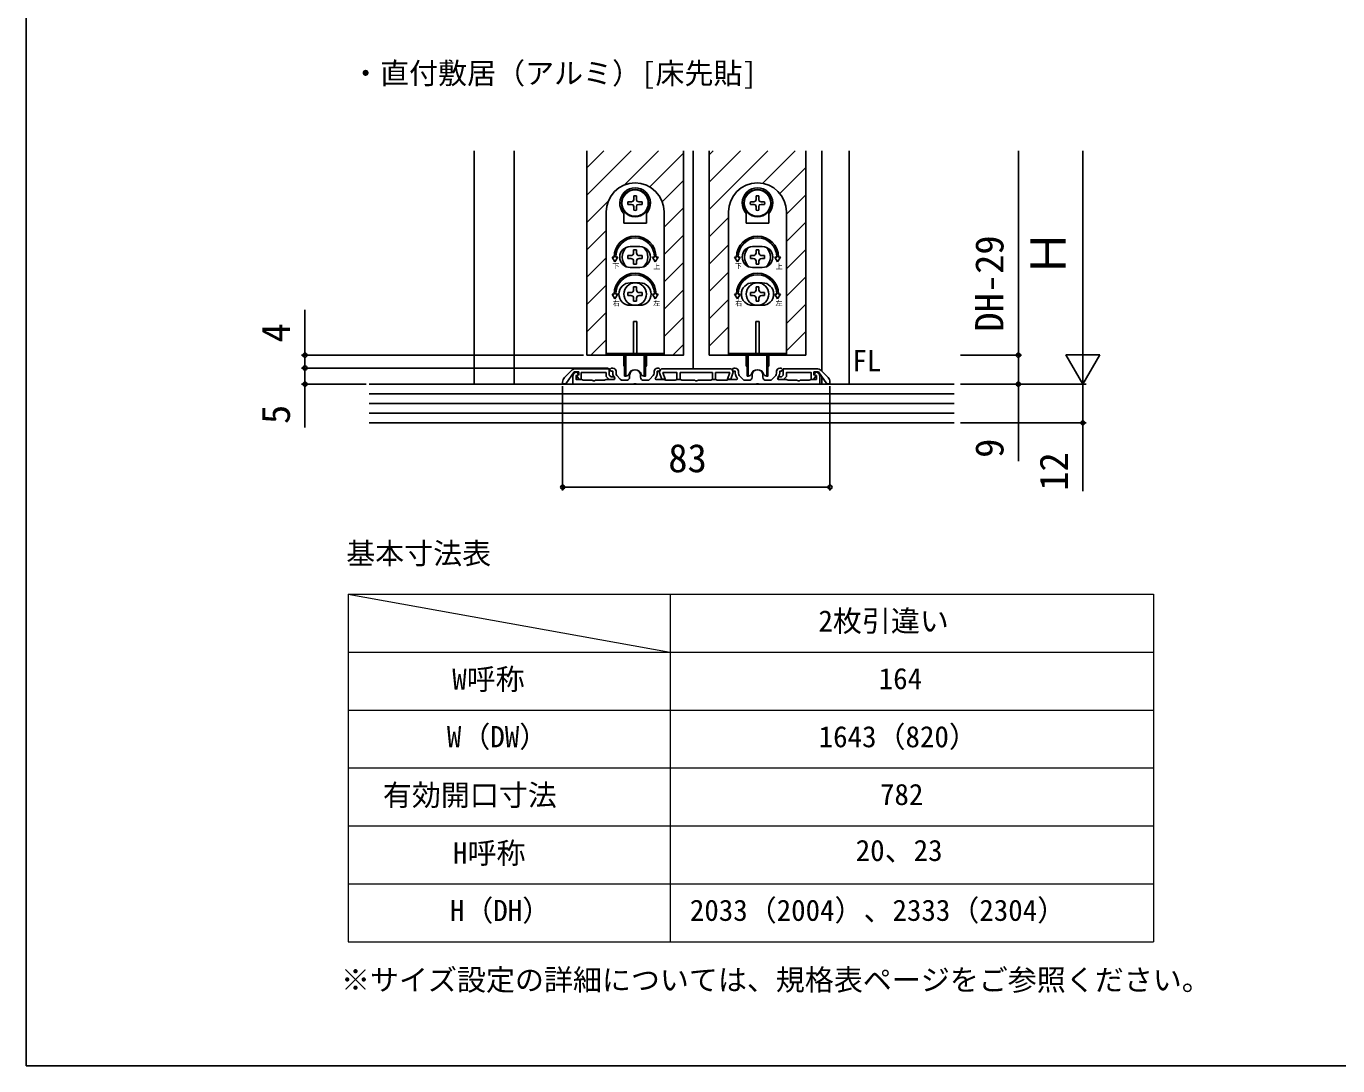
# Model space of a CAD drawing. Units: millimetres, scale not verified. Extents: x -525 to 525, y -783 to 779.
# Drawn here: x -525 to -117.9, y -783.3 to -460.4 of the extents above; entities that cross this region are included whole.
import ezdxf
from ezdxf.enums import TextEntityAlignment as Align

# ---------------------------------------------------------------- set-up
doc = ezdxf.new("R2010")
doc.units = ezdxf.units.MM
doc.header["$LTSCALE"] = 4
doc.layers.add('0-1_TABLE1', color=7, linetype='Continuous', lineweight=18)
for name, color, linetype in [('0-2_USER1', 3, 'Continuous'), ('0-3_YKK_11', 7, 'Continuous'), ('0-4_YKK_12', 2, 'Continuous'), ('0-5_YKK_13', 4, 'Continuous'), ('0-7_YKK_D', 6, 'Continuous'), ('0-8_YKK_ZWAK', 7, 'Continuous'), ('0-9_YSS_K', 3, 'Continuous')]:
    doc.layers.add(name, color=color, linetype=linetype)
doc.styles.add('ＭＳ ゴシック', font='')
doc.styles.get('ＭＳ ゴシック').set_extended_font_data('MS Gothic')

msp = doc.modelspace()

# ---------------------------------------------------------------- linework, layer by layer
at = {"layer": '0-1_TABLE1'}
for p, q in [((-425.064, -636.784), (-325.064, -654.784)), ((-425.064, -636.784), (-175.064, -636.784)), ((-425.064, -636.784), (-425.064, -744.784)), ((-325.064, -636.784), (-325.064, -744.784)), ((-175.064, -636.784), (-175.064, -744.784)), ((-425.064, -654.784), (-175.064, -654.784)), ((-425.064, -672.784), (-175.064, -672.784)), ((-425.064, -690.784), (-175.064, -690.784)), ((-425.064, -708.784), (-175.064, -708.784)), ((-425.064, -726.784), (-175.064, -726.784)), ((-425.064, -744.784), (-175.064, -744.784))]:
    msp.add_line(p, q, dxfattribs=at)
at = {"layer": '0-3_YKK_11'}
for p, q in [((-357.914, -569.473), (-355.786, -567.344)), ((-341.9, -567.559), (-341.9, -568.178)), ((-341.647, -568.843), (-340.598, -570.023)), ((-337.7, -569.359), (-337.7, -568.759)), ((-334.3, -568.759), (-334.3, -569.359)), ((-331.402, -570.023), (-330.353, -568.843)), ((-330.1, -568.178), (-330.1, -567.559)), ((-303.9, -567.559), (-303.9, -568.178)), ((-303.647, -568.843), (-302.598, -570.023)), ((-299.7, -569.359), (-299.7, -568.759)), ((-296.3, -568.759), (-296.3, -569.359)), ((-293.402, -570.023), (-292.353, -568.843)), ((-292.1, -568.178), (-292.1, -567.559)), ((-290, -566.757), (-279.629, -566.757)), ((-278.214, -567.343), (-276.086, -569.471)), ((-339.851, -570.359), (-338.7, -570.359)), ((-333.3, -570.359), (-332.149, -570.359)), ((-301.851, -570.359), (-300.7, -570.359)), ((-295.3, -570.359), (-294.149, -570.359))]:
    msp.add_line(p, q, dxfattribs=at)
for points in [[(-354.372, -566.759), (-344, -566.759), (-344, -568.727), (-343.469, -569.259), (-342.4, -569.259), (-342.4, -570.059), (-344.083, -570.059), (-345, -569.141), (-345, -567.959), (-352.7, -567.959), (-352.7, -570.059), (-353.364, -570.059), (-354.168, -568.91), (-353.5, -568.667), (-353.5, -567.759), (-354.9, -567.759), (-357.5, -571.459), (-358.5, -571.459), (-358.5, -570.887)], [(-298.458, -571.559), (-335.542, -571.559), (-335.725, -571.439), (-336.275, -571.439), (-336.458, -571.559), (-355.3, -571.559), (-355.3, -568.957)], [(-354.576, -567.923), (-353.958, -567.698), (-353.615, -568.638), (-354.3, -568.887), (-354.3, -570.059), (-352.6, -570.059), (-352.34, -570.209), (-352.08, -570.359), (-349.258, -570.359), (-349.075, -570.479), (-348.525, -570.479), (-348.342, -570.359), (-345.52, -570.359), (-345.26, -570.209), (-345, -570.059), (-342.407, -570.059), (-342.239, -569.683), (-342.395, -569.507)], [(-342.9, -568.178), (-342.9, -567.559), (-343.4, -567.559), (-343.9, -567.059), (-343.4, -566.559), (-342.9, -566.559)], [(-329.605, -569.507), (-329.761, -569.683), (-329.593, -570.059), (-327, -570.059), (-326.74, -570.209), (-326.48, -570.359), (-323.52, -570.359), (-323.26, -570.209), (-323, -570.059), (-322, -570.059), (-321.74, -570.209), (-321.48, -570.359), (-317.458, -570.359), (-317.275, -570.479), (-316.725, -570.479), (-316.542, -570.359), (-312.52, -570.359), (-312.26, -570.209), (-312, -570.059), (-311, -570.059), (-310.74, -570.209), (-310.48, -570.359), (-307.52, -570.359), (-307.26, -570.209), (-307, -570.059), (-304.407, -570.059), (-304.239, -569.683), (-304.395, -569.507)], [(-329.1, -566.559), (-328.6, -566.559), (-328.1, -567.059), (-328.6, -567.559), (-329.1, -567.559), (-329.1, -568.178)], [(-304.9, -568.178), (-304.9, -567.559), (-305.4, -567.559), (-305.9, -567.059), (-305.4, -566.559), (-304.9, -566.559)], [(-278.7, -568.957), (-278.7, -571.559), (-297.542, -571.559), (-297.725, -571.439), (-298.275, -571.439), (-298.458, -571.559)], [(-291.605, -569.507), (-291.761, -569.683), (-291.593, -570.059), (-289, -570.059), (-288.74, -570.209), (-288.48, -570.359), (-285.658, -570.359), (-285.475, -570.479), (-284.925, -570.479), (-284.742, -570.359), (-281.92, -570.359), (-281.66, -570.209), (-281.4, -570.059), (-279.7, -570.059), (-279.7, -568.887), (-280.385, -568.638), (-280.042, -567.698), (-279.424, -567.923)], [(-275.5, -570.885), (-275.5, -571.457), (-276.5, -571.457), (-279.1, -567.757), (-280.5, -567.757), (-280.5, -568.665), (-279.832, -568.908), (-280.637, -570.057), (-281.3, -570.057), (-281.3, -567.957), (-289, -567.957), (-289, -569.14), (-289.917, -570.057), (-291.6, -570.057), (-291.6, -569.257), (-290.532, -569.257), (-290, -568.726), (-290, -566.757)], [(-291.1, -566.559), (-290.6, -566.559), (-290.1, -567.059), (-290.6, -567.559), (-291.1, -567.559), (-291.1, -568.178)]]:
    msp.add_lwpolyline(points, dxfattribs=at)
msp.add_lwpolyline([(-327.8, -566.759), (-306.2, -566.759), (-305.9, -567.061), (-305.65, -567.499), (-305.518, -567.861), (-306.281, -569.959), (-307.346, -569.959), (-306.618, -567.959), (-311, -567.959), (-311, -570.059), (-312, -570.059), (-312, -567.959), (-322, -567.959), (-322, -570.059), (-323, -570.059), (-323, -567.959), (-327.382, -567.959), (-326.654, -569.959), (-327.719, -569.959), (-328.482, -567.861), (-328.35, -567.499), (-328.1, -567.061)], close=True, dxfattribs=at)
for centre, radius, start, end in [((-356.5, -570.887), 2, 135, 180), ((-354.372, -568.759), 2, 90, 135), ((-354.2, -568.957), 1.1, 110, 180), ((-342.9, -567.559), 1, 0, 90), ((-340.9, -568.178), 2, 180, 221.63354), ((-340.9, -568.178), 1, 180, 221.63354), ((-338.7, -569.359), 1, 270, 0), ((-336, -568.759), 1.7, 0, 180), ((-333.3, -569.359), 1, 180, 270), ((-331.1, -568.178), 1, 318.36646, 360), ((-329.1, -567.559), 1, 90, 180), ((-331.1, -568.178), 2, 318.36646, 0), ((-304.9, -567.559), 1, 0, 90), ((-302.9, -568.178), 2, 180, 221.63354), ((-302.9, -568.178), 1, 180, 221.63354), ((-300.7, -569.359), 1, 270, 360), ((-298, -568.759), 1.7, 0, 180), ((-295.3, -569.359), 1, 180, 270), ((-293.1, -568.178), 1, 318.36646, 360), ((-291.1, -567.559), 1, 90, 180), ((-293.1, -568.178), 2, 318.36646, 360), ((-279.629, -568.757), 2, 45.00001, 90), ((-279.8, -568.957), 1.1, 360, 70), ((-277.5, -570.885), 2, 360, 44.99999), ((-339.851, -569.359), 1, 221.63354, 270), ((-332.149, -569.359), 1, 270, 318.36646), ((-301.851, -569.359), 1, 221.63354, 270), ((-294.149, -569.359), 1, 270, 318.36646)]:
    msp.add_arc(centre, radius, start, end, dxfattribs=at)
at = {"layer": '0-4_YKK_12'}
for p, q in [((-386, -571.559), (-386, -499.059)), ((-373.5, -571.559), (-373.5, -499.059)), ((-351, -499.059), (-351, -562.559)), ((-351, -504.382), (-345.676, -499.059)), ((-351, -512.868), (-337.191, -499.059)), ((-339.354, -509.707), (-328.706, -499.059)), ((-331.453, -510.291), (-321, -499.838)), ((-318, -499.059), (-318, -566.759)), ((-313, -499.059), (-313, -562.559)), ((-313, -500.323), (-311.735, -499.059)), ((-313, -508.809), (-303.25, -499.059)), ((-313, -517.294), (-294.765, -499.059)), ((-296.419, -509.198), (-286.279, -499.059)), ((-283, -562.559), (-283, -499.059)), ((-278, -499.059), (-278, -567.557)), ((-269.5, -571.559), (-269.5, -499.059)), ((-291.062, -512.326), (-283, -504.265)), ((-327.574, -514.897), (-321, -508.323)), ((-289, -518.75), (-283, -512.75)), ((-351, -521.353), (-344.352, -514.705)), ((-327, -522.809), (-321, -516.809)), ((-313, -525.779), (-307, -519.779)), ((-351, -529.838), (-345, -523.838)), ((-289, -527.235), (-283, -521.235)), ((-327, -531.294), (-321, -525.294)), ((-313, -534.265), (-307, -528.265)), ((-351, -538.323), (-345, -532.323)), ((-289, -535.72), (-283, -529.72)), ((-327, -539.779), (-321, -533.779)), ((-313, -542.75), (-307, -536.75)), ((-351, -546.809), (-345, -540.809)), ((-289, -544.206), (-283, -538.206)), ((-327, -548.265), (-321, -542.265)), ((-313, -551.235), (-307, -545.235)), ((-351, -555.294), (-345, -549.294)), ((-289, -552.691), (-283, -546.691)), ((-327, -556.75), (-321, -550.75)), ((-313, -559.72), (-307, -553.72)), ((-289, -561.176), (-283, -555.176)), ((-349.779, -562.559), (-345, -557.779)), ((-324.323, -562.559), (-321, -559.235)), ((-313, -562.559), (-283, -562.559)), ((-307.353, -562.559), (-307, -562.206)), ((-278, -569.323), (-278, -571.559))]:
    msp.add_line(p, q, dxfattribs=at)
msp.add_lwpolyline([(-351, -562.559), (-321, -562.559), (-321, -499.059)], dxfattribs=at)
at = {"layer": '0-5_YKK_13'}
for p, q in [((-336.419, -514.184), (-336.568, -514.74)), ((-336.4, -513.094), (-336.419, -514.184)), ((-335.6, -513.094), (-335.581, -514.184)), ((-335.581, -514.184), (-335.432, -514.74)), ((-334.876, -514.89), (-335.432, -514.74)), ((-334.876, -515.728), (-335.432, -515.877)), ((-333.786, -514.909), (-334.876, -514.89)), ((-333.786, -515.709), (-334.876, -515.728)), ((-298.419, -514.184), (-298.568, -514.74)), ((-298.4, -513.094), (-298.419, -514.184)), ((-297.6, -513.094), (-297.581, -514.184)), ((-297.581, -514.184), (-297.432, -514.74)), ((-296.876, -514.89), (-297.432, -514.74)), ((-296.876, -515.728), (-297.432, -515.877)), ((-295.786, -514.909), (-296.876, -514.89)), ((-295.786, -515.709), (-296.876, -515.728)), ((-345, -518.059), (-345, -555.059)), ((-339.5, -521.509), (-339.5, -518.52)), ((-332.5, -521.509), (-332.5, -518.52)), ((-327, -555.059), (-327, -518.059)), ((-307, -518.059), (-307, -555.059)), ((-301.5, -521.509), (-301.5, -518.52)), ((-294.5, -521.509), (-294.5, -518.52)), ((-289, -555.059), (-289, -518.059)), ((-339.5, -521.509), (-332.5, -521.509)), ((-301.5, -521.509), (-294.5, -521.509)), ((-334.5, -528.809), (-337.5, -528.809)), ((-296.5, -528.809), (-299.5, -528.809)), ((-343.116, -532.059), (-342.5, -532.059)), ((-342.25, -533.559), (-343.116, -532.059)), ((-342.25, -533.559), (-341.384, -532.059)), ((-342, -532.059), (-341.384, -532.059)), ((-337.32, -531.619), (-338.2, -531.619)), ((-338.2, -531.619), (-338.2, -532.499)), ((-338.2, -532.499), (-337.32, -532.499)), ((-336.44, -529.859), (-336.44, -530.739)), ((-335.56, -529.859), (-336.44, -529.859)), ((-335.56, -530.739), (-335.56, -529.859)), ((-333.8, -531.619), (-334.68, -531.619)), ((-334.68, -532.499), (-333.8, -532.499)), ((-333.8, -532.499), (-333.8, -531.619)), ((-330, -532.059), (-330.616, -532.059)), ((-329.75, -533.559), (-330.616, -532.059)), ((-305.116, -532.059), (-304.5, -532.059)), ((-304.25, -533.559), (-305.116, -532.059)), ((-304.25, -533.559), (-303.384, -532.059)), ((-304, -532.059), (-303.384, -532.059)), ((-299.32, -531.619), (-300.2, -531.619)), ((-300.2, -531.619), (-300.2, -532.499)), ((-300.2, -532.499), (-299.32, -532.499)), ((-298.44, -529.859), (-298.44, -530.739)), ((-297.56, -529.859), (-298.44, -529.859)), ((-297.56, -530.739), (-297.56, -529.859)), ((-295.8, -531.619), (-296.68, -531.619)), ((-296.68, -532.499), (-295.8, -532.499)), ((-295.8, -532.499), (-295.8, -531.619)), ((-292, -532.059), (-292.616, -532.059)), ((-291.75, -533.559), (-292.616, -532.059)), ((-334.5, -535.309), (-337.5, -535.309)), ((-336.44, -533.379), (-336.44, -534.259)), ((-336.44, -534.259), (-335.56, -534.259)), ((-335.56, -534.259), (-335.56, -533.379)), ((-296.5, -535.309), (-299.5, -535.309)), ((-298.44, -533.379), (-298.44, -534.259)), ((-298.44, -534.259), (-297.56, -534.259)), ((-297.56, -534.259), (-297.56, -533.379)), ((-337.5, -540.059), (-334.5, -540.059)), ((-336.44, -541.359), (-336.44, -542.239)), ((-335.56, -541.359), (-336.44, -541.359)), ((-335.56, -542.239), (-335.56, -541.359)), ((-299.5, -540.059), (-296.5, -540.059)), ((-298.44, -541.359), (-298.44, -542.239)), ((-297.56, -541.359), (-298.44, -541.359)), ((-297.56, -542.239), (-297.56, -541.359)), ((-343.116, -543.559), (-342.5, -543.559)), ((-342.25, -545.059), (-343.116, -543.559)), ((-342.25, -545.059), (-341.384, -543.559)), ((-342, -543.559), (-341.384, -543.559)), ((-337.32, -543.119), (-338.2, -543.119)), ((-338.2, -543.119), (-338.2, -543.999)), ((-338.2, -543.999), (-337.32, -543.999)), ((-336.44, -544.879), (-336.44, -545.759)), ((-335.56, -545.759), (-335.56, -544.879)), ((-333.8, -543.119), (-334.68, -543.119)), ((-334.68, -543.999), (-333.8, -543.999)), ((-333.8, -543.999), (-333.8, -543.119)), ((-329.75, -545.059), (-330.616, -543.559)), ((-330, -543.559), (-330.616, -543.559)), ((-329.75, -545.059), (-328.884, -543.559)), ((-328.884, -543.559), (-329.5, -543.559)), ((-305.116, -543.559), (-304.5, -543.559)), ((-304.25, -545.059), (-305.116, -543.559)), ((-304.25, -545.059), (-303.384, -543.559)), ((-304, -543.559), (-303.384, -543.559)), ((-299.32, -543.119), (-300.2, -543.119)), ((-300.2, -543.119), (-300.2, -543.999)), ((-300.2, -543.999), (-299.32, -543.999)), ((-298.44, -544.879), (-298.44, -545.759)), ((-297.56, -545.759), (-297.56, -544.879)), ((-295.8, -543.119), (-296.68, -543.119)), ((-296.68, -543.999), (-295.8, -543.999)), ((-295.8, -543.999), (-295.8, -543.119)), ((-291.75, -545.059), (-292.616, -543.559)), ((-292, -543.559), (-292.616, -543.559)), ((-291.75, -545.059), (-290.884, -543.559)), ((-290.884, -543.559), (-291.5, -543.559)), ((-337.5, -547.059), (-334.5, -547.059)), ((-336.44, -545.759), (-335.56, -545.759)), ((-299.5, -547.059), (-296.5, -547.059)), ((-298.44, -545.759), (-297.56, -545.759)), ((-336.5, -552.059), (-335.5, -552.059)), ((-336.5, -562.259), (-336.5, -552.059)), ((-335.5, -552.059), (-335.5, -562.259)), ((-298.5, -552.059), (-297.5, -552.059)), ((-298.5, -562.259), (-298.5, -552.059)), ((-297.5, -552.059), (-297.5, -562.259)), ((-345, -555.059), (-345, -562.559)), ((-307, -555.059), (-307, -562.559)), ((-345, -562.059), (-327, -562.059)), ((-339.5, -565.807), (-339.5, -562.559)), ((-339.25, -569.059), (-339.25, -562.559)), ((-338.85, -569.059), (-338.85, -562.559)), ((-335.5, -562.259), (-336.5, -562.259)), ((-333.15, -569.059), (-333.15, -562.559)), ((-332.5, -562.559), (-332.5, -565.807)), ((-307, -562.059), (-289, -562.059)), ((-301.5, -565.807), (-301.5, -562.559)), ((-301.25, -569.059), (-301.25, -562.559)), ((-300.85, -569.059), (-300.85, -562.559)), ((-297.5, -562.259), (-298.5, -562.259)), ((-295.15, -569.059), (-295.15, -562.559)), ((-294.5, -562.559), (-294.5, -565.807)), ((-339.252, -566.102), (-339.25, -566.103)), ((-339.25, -566.059), (-339.25, -569.059)), ((-338.85, -569.059), (-339.25, -569.059)), ((-338.85, -569.059), (-338.23, -568.833)), ((-333.15, -569.059), (-333.77, -568.833)), ((-332.75, -569.059), (-332.75, -566.059)), ((-332.75, -566.103), (-332.748, -566.102)), ((-301.252, -566.102), (-301.25, -566.103)), ((-301.25, -566.059), (-301.25, -569.059)), ((-300.85, -569.059), (-301.25, -569.059)), ((-300.85, -569.059), (-300.23, -568.833)), ((-295.15, -569.059), (-295.77, -568.833)), ((-294.75, -569.059), (-294.75, -566.059)), ((-294.75, -566.103), (-294.748, -566.102))]:
    msp.add_line(p, q, dxfattribs=at)
for points in [[(-338.214, -514.909), (-337.124, -514.89), (-336.568, -514.74)], [(-338.214, -515.709), (-337.124, -515.728), (-336.568, -515.877)], [(-336.4, -517.523), (-336.419, -516.433), (-336.568, -515.877)], [(-335.6, -517.523), (-335.581, -516.433), (-335.432, -515.877)], [(-300.214, -514.909), (-299.124, -514.89), (-298.568, -514.74)], [(-300.214, -515.709), (-299.124, -515.728), (-298.568, -515.877)], [(-298.4, -517.523), (-298.419, -516.433), (-298.568, -515.877)], [(-297.6, -517.523), (-297.581, -516.433), (-297.432, -515.877)], [(-329.75, -533.559), (-328.884, -532.059), (-329.5, -532.059)], [(-291.75, -533.559), (-290.884, -532.059), (-291.5, -532.059)], [(-327, -555.059), (-327, -562.559), (-345, -562.559)], [(-289, -555.059), (-289, -562.559), (-307, -562.559)], [(-332.75, -562.559), (-332.75, -569.059), (-333.15, -569.059)], [(-294.75, -562.559), (-294.75, -569.059), (-295.15, -569.059)]]:
    msp.add_lwpolyline(points, dxfattribs=at)
for centre, radius in [((-336, -515.309), 4.25), ((-336, -515.309), 4.1), ((-298, -515.309), 4.25), ((-298, -515.309), 4.1), ((-336, -543.559), 3.5), ((-298, -543.559), 3.5)]:
    msp.add_circle(centre, radius, dxfattribs=at)
for centre, radius, start, end in [((-336, -518.059), 9, 0, 180), ((-336, -515.309), 4.75, 317.4631, 222.5369), ((-298, -518.059), 9, 0, 180), ((-298, -515.309), 4.75, 317.4631, 222.5369), ((-336, -515.309), 2.25, 169.75965, 190.24035), ((-336, -515.309), 2.25, 79.75965, 100.24035), ((-336, -515.309), 2.25, 349.75965, 10.24035), ((-298, -515.309), 2.25, 169.75965, 190.24035), ((-298, -515.309), 2.25, 79.75965, 100.24035), ((-298, -515.309), 2.25, 349.75965, 10.24035), ((-336, -515.309), 2.25, 259.75965, 280.24035), ((-298, -515.309), 2.25, 259.75965, 280.24035), ((-336, -532.059), 6.5, 0, 180), ((-336, -532.059), 6, 0, 180), ((-337.5, -532.059), 3.25, 90, 270), ((-336, -532.059), 4, 129.83844, 230.16156), ((-334.5, -532.059), 3.25, 270, 90), ((-336, -532.059), 4, 309.83844, 50.16156), ((-298, -532.059), 6.5, 0, 180), ((-298, -532.059), 6, 0, 180), ((-299.5, -532.059), 3.25, 90, 270), ((-298, -532.059), 4, 129.83844, 230.16156), ((-296.5, -532.059), 3.25, 270, 90), ((-298, -532.059), 4, 309.83844, 50.16156), ((-337.32, -530.739), 0.88, 270, 0), ((-337.32, -533.379), 0.88, 0, 90), ((-334.68, -530.739), 0.88, 180, 270), ((-334.68, -533.379), 0.88, 90, 180), ((-299.32, -530.739), 0.88, 270, 0), ((-299.32, -533.379), 0.88, 0, 90), ((-296.68, -530.739), 0.88, 180, 270), ((-296.68, -533.379), 0.88, 90, 180), ((-336, -543.559), 6.5, 0, 180), ((-298, -543.559), 6.5, 0, 180), ((-336, -543.559), 6, 0, 180), ((-337.5, -543.559), 3.5, 90, 270), ((-334.5, -543.559), 3.5, 270, 90), ((-298, -543.559), 6, 0, 180), ((-299.5, -543.559), 3.5, 90, 270), ((-296.5, -543.559), 3.5, 270, 90), ((-337.32, -542.239), 0.88, 270, 0), ((-337.32, -544.879), 0.88, 0, 90), ((-334.68, -542.239), 0.88, 180, 270), ((-334.68, -544.879), 0.88, 90, 180), ((-299.32, -542.239), 0.88, 270, 0), ((-299.32, -544.879), 0.88, 0, 90), ((-296.68, -542.239), 0.88, 180, 270), ((-296.68, -544.879), 0.88, 90, 180), ((-339.2, -565.807), 0.3, 180, 260), ((-332.8, -565.807), 0.3, 280, 0), ((-301.2, -565.807), 0.3, 180, 260), ((-294.8, -565.807), 0.3, 280, 0), ((-338.401, -568.363), 0.5, 290, 343.84988), ((-336, -569.059), 2, 16.15012, 163.84988), ((-333.599, -568.363), 0.5, 196.15012, 250), ((-300.401, -568.363), 0.5, 290, 343.84988), ((-298, -569.059), 2, 16.15012, 163.84988), ((-295.599, -568.363), 0.5, 196.15012, 250)]:
    msp.add_arc(centre, radius, start, end, dxfattribs=at)
at = {"layer": '0-7_YKK_D'}
for p, q in [((-217, -562.559), (-217, -499.059)), ((-197, -561.059), (-197, -499.059)), ((-197, -571.559), (-197, -553.372)), ((-352, -562.559), (-439.5, -562.559)), ((-235.016, -562.559), (-216, -562.559)), ((-235.016, -562.559), (-216, -562.559)), ((-197, -571.559), (-202.25, -562.465)), ((-191.75, -562.465), (-202.25, -562.465)), ((-197, -571.559), (-191.75, -562.465)), ((-344.4, -566.559), (-439.5, -566.559)), ((-344.4, -566.559), (-439.5, -566.559)), ((-419.5, -571.559), (-439.5, -571.559)), ((-358.5, -572.159), (-358.5, -604.559)), ((-275.5, -572.159), (-275.5, -604.559)), ((-235, -571.559), (-196, -571.559)), ((-235, -571.559), (-196, -571.559)), ((-235, -571.559), (-216, -571.559)), ((-235, -583.559), (-196, -583.559)), ((-358.5, -603.559), (-275.5, -603.559))]:
    msp.add_line(p, q, dxfattribs=at)
for points in [[(-438.5, -566.559), (-438.5, -562.559), (-438.5, -548.44)], [(-217, -562.559), (-217, -571.559), (-217, -595.495)], [(-438.5, -566.559), (-438.5, -571.559), (-438.5, -585.063)], [(-197, -571.559), (-197, -583.559), (-197, -604.836)]]:
    msp.add_lwpolyline(points, dxfattribs=at)
for centre in [(-438.5, -562.559), (-217, -562.559), (-217, -562.559), (-438.5, -566.559), (-438.5, -566.559), (-438.5, -571.559), (-217, -571.559), (-197, -583.559), (-358.5, -603.559), (-275.5, -603.559)]:
    msp.add_circle(centre, 0.637, dxfattribs=at)
at = {"layer": '0-8_YKK_ZWAK'}
msp.add_line((-525, 746.7), (-525, -783.3), dxfattribs=at)
msp.add_lwpolyline([(-525, -783.3), (525, -783.3), (525, 746.7)], dxfattribs=at)
at = {"layer": '0-9_YSS_K'}
for p, q in [((-237, -571.559), (-418.5, -571.559)), ((-237, -574.559), (-418.5, -574.559)), ((-237, -577.559), (-418.5, -577.559)), ((-237, -580.559), (-418.5, -580.559)), ((-418.5, -583.559), (-237, -583.559))]:
    msp.add_line(p, q, dxfattribs=at)

# ---------------------------------------------------------------- texts
at = {"layer": '0-1_TABLE1', "style": 'ＭＳ ゴシック'}
for s, p in [('2枚引違い', (-279.084, -650.386)), ('W呼称', (-392.757, -668.488)), ('164', (-260.368, -668.284)), ('W（DW）', (-394.419, -686.335)), ('1643（820）', (-279.007, -686.335)), ('有効開口寸法', (-414.286, -704.488)), ('782', (-259.985, -704.284)), ('H呼称', (-392.502, -722.488)), ('20、23', (-267.502, -721.67)), ('H（DH）', (-393.499, -740.335)), ('2033（2004）、2333（2304）', (-318.996, -740.258))]:
    msp.add_text(s, height=6.598, dxfattribs=at).set_placement(p, align=Align.BOTTOM_LEFT)
at = {"layer": '0-2_USER1', "style": 'ＭＳ ゴシック'}
for s, p in [('・直付敷居（アルミ）[床先貼]', (-424.148, -480.246)), ('FL', (-268.523, -569.559)), ('基本寸法表', (-425.678, -629.42)), ('※サイズ設定の詳細については、規格表ページをご参照ください。', (-427.292, -761.88))]:
    msp.add_text(s, height=6.598, dxfattribs=at).set_placement(p, align=Align.BOTTOM_LEFT)
at = {"layer": '0-5_YKK_13', "style": 'ＭＳ ゴシック'}
for s, p in [('下', (-343.029, -536.102)), ('上', (-330.355, -536.271)), ('下', (-305.029, -536.102)), ('上', (-292.355, -536.271)), ('右', (-342.921, -547.627)), ('左', (-330.379, -547.663)), ('右', (-304.921, -547.627)), ('左', (-292.379, -547.663))]:
    msp.add_text(s, height=1.558, dxfattribs=at).set_placement(p, align=Align.BOTTOM_LEFT)
at = {"layer": '0-7_YKK_D', "style": 'ＭＳ ゴシック'}
for s, height, p in [('DH-29', 8.798, (-219, -555.252)), ('Ｈ', 11, (-199, -538.411)), ('4', 8.798, (-440.5, -558.622)), ('5', 8.798, (-440.5, -583.949)), ('9', 8.798, (-219, -594.449)), ('12', 8.798, (-199, -604.677))]:
    msp.add_text(s, height=height, rotation=90, dxfattribs=at).set_placement(p, align=Align.BOTTOM_LEFT)
msp.add_text('83', height=8.798, dxfattribs=at).set_placement((-325.693, -601.559), align=Align.BOTTOM_LEFT)

doc.saveas('drawing.dxf')
